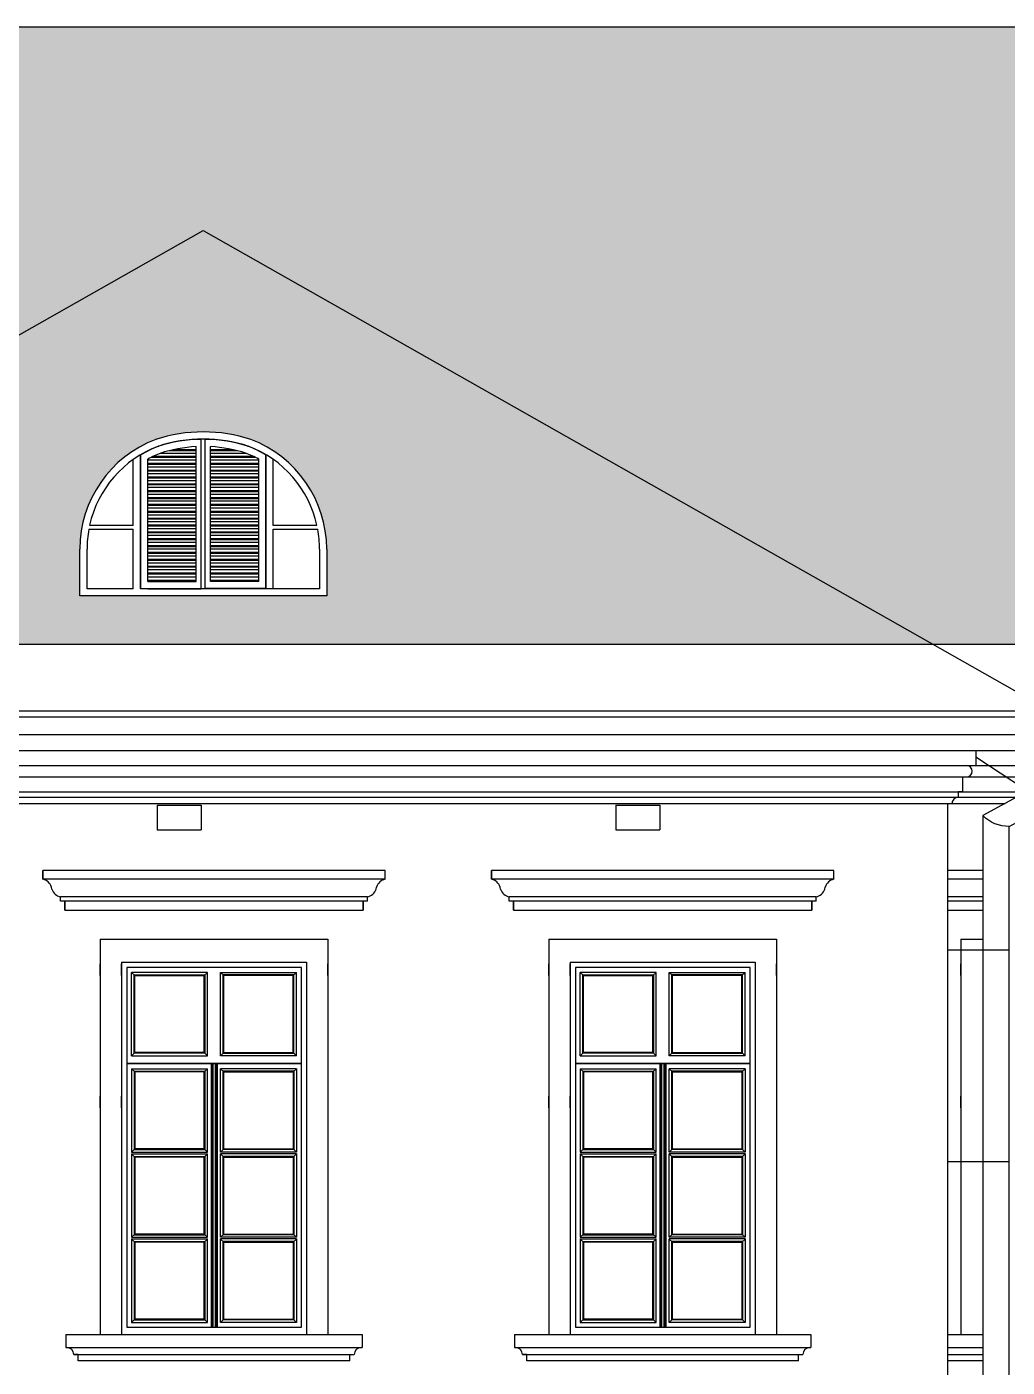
# Model space of a CAD drawing. Header units: millimetres. Extents: x 60 to 102290, y 34 to 65730.
# Drawn here: x 25563 to 31122, y 56586 to 64185 of the extents above; entities that cross this region are included whole.
import ezdxf

# ---------------------------------------------------------------- set-up
doc = ezdxf.new("R2010")
doc.units = ezdxf.units.MM
doc.layers.add('hatch', color=251, linetype='Continuous')

# ---------------------------------------------------------------- blocks, each defined once
blk = doc.blocks.new('129')
at = {"lineweight": 30, "ltscale": 100}
for p, q in [((211009.7, 159114), (211359.7, 159114)), ((211009.7, 157914), (211359.7, 157914))]:
    blk.add_line(p, q, dxfattribs=at)
for points in [[(210921.2, 152003.9), (211009.7, 152053.1), (211009.7, 152415), (211009.7, 155829.6), (211009.7, 155829.6), (211009.7, 155829.6), (211009.7, 155829.6), (211009.7, 159816.5), (210511.8, 160087.9), (210511.8, 160223.1), (210396.8, 160363.1), (210396.8, 160461.5), (210776.8, 160461.5), (210776.8, 160363.1), (210661.8, 160223.1), (210661.8, 160149.1), (211159.7, 159877.7), (211159.7, 155786.5), (211159.7, 155786.5), (211159.7, 155786.5), (211159.7, 155786.5), (211159.7, 152390.4), (211159.7, 151923.7), (210913.3, 151786.5)], [(211199.7, 160211.2), (210785.5, 159938.7)]]:
    blk.add_lwpolyline(points, dxfattribs=at)
at = {"lineweight": 25, "ltscale": 100}
blk.add_arc((211014.3, 160019.5), 203.1, 268.68608, 315.69726, dxfattribs=at)

msp = doc.modelspace()

# ---------------------------------------------------------------- hatches: boundary and pattern name
at = {"layer": 'hatch', "lineweight": 25, "ltscale": 100}
h = msp.add_hatch(dxfattribs=at)
h.set_pattern_fill('AR-RSHKE', color=256, scale=0.500004)
h.set_pattern_definition([(0, (27190.6, -79272.06), (323.8527, 152.40127), [76.20064, -63.50053, 88.90074, -38.10032, 114.30095, -50.80042]), (0, (27266.8, -79265.71), (323.8527, 152.40127), [63.50053, -241.302, 50.80042, -76.20064]), (0, (27419.2, -79281.58), (323.8527, 152.40127), [38.1003, -393.7033]), (90, (27190.6, -79272.06), (-107.9509, 152.40127), [146.0512, -463.55386]), (90, (27266.8, -79272.06), (-107.9509, 152.40127), [142.8762, -466.7289]), (90, (27330.3, -79272.06), (-107.9509, 152.40127), [133.3511, -476.25397]), (90, (27419.21, -79281.58), (-107.9509, 152.40127), [146.0512, -463.55386]), (90, (27457.31, -79281.58), (-107.9509, 152.40127), [146.0512, -463.55386]), (90, (27571.61, -79272.06), (-107.9509, 152.40127), [139.70116, -469.9039])])
h.paths.add_polyline_path([(39663.5, 64185.1), (15383.2, 64185.1), (15383.2, 63948.8), (15513.2, 63948.8), (15513.2, 63498.8), (15383.2, 63498.8), (15383.2, 63277.1), (14093.2, 63277.1), (14093.2, 63498.8), (13963.2, 63498.8), (13963.2, 63948.8), (14093.2, 63948.8), (14093.2, 64185.1), (12217.2, 64185.1), (6696.4, 60685.7), (22430.8, 60685.7), (26563.9, 63031.1), (30696.8, 60685.7), (45253.7, 60685.7)])
h.paths.add_polyline_path([(19239.6, 62554.8, -0.081706), (19599, 62612.3, -0.081706), (19958.5, 62554.8, -0.31261), (20532, 61727.1), (20532, 61372.1), (18666, 61372.1), (18666, 61727.1, -0.31261)], flags=16)
h.paths.add_polyline_path([(19257.6, 62503.9, -0.085065), (19614, 62558.1), (19614, 62558.2, -0.07799), (19940.4, 62503.9, -0.253564), (20458.5, 61906.1), (20128, 61906.1), (20128, 62404.3, 0.019424), (20074, 62439.5), (20074, 62239.5), (20078, 62239.5), (20078, 62119.5), (20074, 61746.1), (20078, 61746.1), (20078, 61626.1), (20074, 61426.1), (20128, 61426.1), (20128, 61876.1), (20464.5, 61876.1, -0.045164), (20478, 61727.1), (20478, 61426.1), (19584, 61426.1), (19584, 61426.1), (19180, 61426.1), (19124, 61426.1), (19124, 61626.1), (19120, 61626.1), (19120, 61746.1), (19124, 61746.1), (19124, 62119.5), (19120, 62119.5), (19120, 62239.5), (19124, 62239.5), (19124, 62439.5, 0.019424), (19070, 62404.3), (19070, 61906.1), (18739.6, 61906.1, -0.253564)], flags=0)
h.paths.add_polyline_path([(19180, 62407, -0.03362), (19274.5, 62450.4), (19274.2, 62450.4, -0.068434), (19545, 62501.1), (19545, 61482.1), (19180, 61482.1)], flags=0)
h.paths.add_polyline_path([(19342.1, 62470.4), (19545, 62470.4), (19370.3, 62477.3), (19545, 62477.3)], flags=0)
h.paths.add_polyline_path([(20072, 62119.5), (20072, 61746.1), (20068, 61746.1), (20068, 61626.1), (20072, 61428.1), (20072, 61626.1), (20068, 61626.1), (20068, 61746.1)], flags=0)
h.paths.add_polyline_path([(19126, 62119.5), (19126, 61746.1), (19124, 61746.1), (19124, 62119.5)], flags=0)
h.paths.add_polyline_path([(19653, 62501.1, -0.068434), (19923.8, 62450.4), (19923.6, 62450.4, -0.039168), (20033, 62398.6), (20018, 62398.6), (20018, 61482.1), (19653, 61482.1)], flags=0)
h.paths.add_polyline_path([(18733.5, 61876.1), (19070, 61876.1), (19070, 61426.1), (18720, 61426.1), (18720, 61727.1, -0.04517)], flags=0)
h.paths.add_polyline_path([(19653, 61959), (20018, 61959), (19653, 61952.1), (20018, 61952.1)], flags=0)
h.paths.add_polyline_path([(19545, 61641.2), (19180, 61648), (19545, 61648), (19180, 61641.2)], flags=0)
h.paths.add_polyline_path([(19180, 61544.3), (19545, 61544.3), (19180, 61537.5), (19545, 61537.5)], flags=0)
h.paths.add_polyline_path([(20018, 61641.2), (19653, 61648), (20018, 61648), (19653, 61641.2)], flags=0)
h.paths.add_polyline_path([(15732, 61727.1), (15732, 61372.1), (13866, 61372.1), (13866, 61727.1, -0.31261), (14439.5, 62554.8, -0.081706), (14799, 62612.3, -0.081706), (15158.4, 62554.8, -0.31261)], flags=16)
h.paths.add_polyline_path([(15658.5, 61906.1), (15328, 61906.1), (15328, 62404.3, 0.019424), (15274, 62439.5), (15274, 62239.5), (15278, 62239.5), (15278, 62119.5), (15274, 61746.1), (15278, 61746.1), (15278, 61626.1), (15274, 61426.1), (15328, 61426.1), (15328, 61876.1), (15664.5, 61876.1, -0.045164), (15678, 61727.1), (15678, 61426.1), (14784, 61426.1), (14784, 61426.1), (14380, 61426.1), (14324, 61426.1), (14324, 61626.1), (14320, 61626.1), (14320, 61746.1), (14324, 61746.1), (14324, 62119.5), (14320, 62119.5), (14320, 62239.5), (14324, 62239.5), (14324, 62439.5, 0.019424), (14270, 62404.3), (14270, 61906.1), (13939.5, 61906.1, -0.253564), (14457.6, 62503.9, -0.085065), (14814, 62558.1), (14814, 62558.2, -0.07799), (15140.4, 62503.9, -0.253564)], flags=0)
h.paths.add_polyline_path([(15272, 62119.5), (15272, 61746.1), (15268, 61746.1), (15268, 61626.1), (15272, 61428.1), (15272, 61626.1), (15268, 61626.1), (15268, 61746.1)], flags=0)
h.paths.add_polyline_path([(15218, 61482.1), (14853, 61482.1), (14853, 62501.1, -0.068434), (15123.8, 62450.4), (15123.5, 62450.4, -0.039168), (15233, 62398.6), (15218, 62398.6)], flags=0)
h.paths.add_polyline_path([(14745, 62501.1), (14745, 61482.1), (14380, 61482.1), (14380, 62407, -0.03362), (14474.4, 62450.4), (14474.2, 62450.4, -0.068434)], flags=0)
h.paths.add_polyline_path([(14542, 62470.4), (14745, 62470.4), (14570.3, 62477.3), (14745, 62477.3)], flags=0)
h.paths.add_polyline_path([(14402.2, 62418.6), (14745, 62418.6), (14416.1, 62425.4), (14745, 62425.4)], flags=0)
h.paths.add_polyline_path([(14745, 61641.2), (14380, 61648), (14745, 61648), (14380, 61641.2)], flags=0)
h.paths.add_polyline_path([(14270, 61876.1), (14270, 61426.1), (13920, 61426.1), (13920, 61727.1, -0.04517), (13933.5, 61876.1)], flags=0)
h.paths.add_polyline_path([(33519.7, 62554.8, -0.081706), (33879.1, 62612.3, -0.081706), (34238.6, 62554.8, -0.31261), (34812.2, 61727.1), (34812.2, 61372.1), (32946.1, 61372.1), (32946.1, 61727.1, -0.31261)], flags=16)
h.paths.add_polyline_path([(33013.6, 61876.1), (33350.1, 61876.1), (33350.1, 61426.1), (33000.1, 61426.1), (33000.1, 61727.1, -0.04517)], flags=0)
h.paths.add_polyline_path([(33019.7, 61906.1, -0.253564), (33537.7, 62503.9, -0.085065), (33894.1, 62558.1), (33894.1, 62558.2, -0.07799), (34220.6, 62503.9, -0.253564), (34738.6, 61906.1), (34408.2, 61906.1), (34408.2, 62404.3, 0.019424), (34354.1, 62439.5), (34354.1, 62239.5), (34358.1, 62239.5), (34358.1, 62119.5), (34354.1, 61746.1), (34358.1, 61746.1), (34358.1, 61626.1), (34354.1, 61426.1), (34408.2, 61426.1), (34408.2, 61876.1), (34744.7, 61876.1, -0.045164), (34758.2, 61727.1), (34758.2, 61426.1), (33864.1, 61426.1), (33864.1, 61426.1), (33460.1, 61426.1), (33404.1, 61426.1), (33404.1, 61626.1), (33400.1, 61626.1), (33400.1, 61746.1), (33404.1, 61746.1), (33404.1, 62119.5), (33400.1, 62119.5), (33400.1, 62239.5), (33404.1, 62239.5), (33404.1, 62439.5, 0.019424), (33350.1, 62404.3), (33350.1, 61906.1)], flags=0)
h.paths.add_polyline_path([(33406.1, 62119.5), (33406.1, 61746.1), (33404.1, 61746.1), (33404.1, 62119.5)], flags=0)
h.paths.add_polyline_path([(33460.1, 62407, -0.03362), (33554.6, 62450.4), (33554.3, 62450.4, -0.068434), (33825.1, 62501.1), (33825.1, 61482.1), (33460.1, 61482.1)], flags=0)
h.paths.add_polyline_path([(33622.2, 62470.4), (33825.1, 62470.4), (33650.4, 62477.3), (33825.1, 62477.3)], flags=0)
h.paths.add_polyline_path([(34348.1, 62239.5), (34348.1, 62119.5), (34352.1, 62119.5), (34352.1, 61746.1), (34348.1, 61626.1), (34348.1, 61746.1), (34352.1, 61746.1), (34352.1, 62119.5)], flags=0)
h.paths.add_polyline_path([(33933.1, 62501.1, -0.068434), (34204, 62450.4), (34203.7, 62450.4, -0.039168), (34313.1, 62398.6), (34298.1, 62398.6), (34298.1, 61482.1), (33933.1, 61482.1)], flags=0)
h.paths.add_polyline_path([(38319.7, 62554.8, -0.081706), (38679.2, 62612.3, -0.081706), (39038.6, 62554.8, -0.31261), (39612.2, 61727.1), (39612.2, 61372.1), (37746.2, 61372.1), (37746.2, 61727.1, -0.31261)], flags=16)
h.paths.add_polyline_path([(37813.7, 61876.1), (38150.2, 61876.1), (38150.2, 61426.1), (37800.2, 61426.1), (37800.2, 61727.1, -0.04517)], flags=0)
h.paths.add_polyline_path([(37819.7, 61906.1, -0.253564), (38337.8, 62503.9, -0.085065), (38694.2, 62558.1), (38694.2, 62558.2, -0.07799), (39020.6, 62503.9, -0.253564), (39538.7, 61906.1), (39208.2, 61906.1), (39208.2, 62404.3, 0.019424), (39154.2, 62439.5), (39154.2, 62239.5), (39158.2, 62239.5), (39158.2, 62119.5), (39154.2, 61746.1), (39158.2, 61746.1), (39158.2, 61626.1), (39154.2, 61426.1), (39208.2, 61426.1), (39208.2, 61876.1), (39544.7, 61876.1, -0.045164), (39558.2, 61727.1), (39558.2, 61426.1), (38664.2, 61426.1), (38664.2, 61426.1), (38260.2, 61426.1), (38204.2, 61426.1), (38204.2, 61626.1), (38200.2, 61626.1), (38200.2, 61746.1), (38204.2, 62119.5), (38200.2, 62119.5), (38200.2, 62239.5), (38204.2, 62439.5, 0.019424), (38150.2, 62404.3), (38150.2, 61906.1)], flags=0)
h.paths.add_polyline_path([(38210.2, 62239.5), (38210.2, 62119.5), (38206.2, 61746.1), (38210.2, 61746.1), (38210.2, 61626.1), (38206.2, 61428.1), (38206.2, 61626.1), (38210.2, 61746.1), (38204.2, 61746.1), (38204.2, 62119.5)], flags=0)
h.paths.add_polyline_path([(38260.2, 62407, -0.03362), (38354.6, 62450.4), (38354.4, 62450.4, -0.068434), (38625.2, 62501.1), (38625.2, 61482.1), (38260.2, 61482.1)], flags=0)
h.paths.add_polyline_path([(38260.2, 61544.3), (38625.2, 61544.3), (38260.2, 61537.5), (38625.2, 61537.5)], flags=0)
h.paths.add_polyline_path([(38422.2, 62470.4), (38625.2, 62470.4), (38450.5, 62477.3), (38625.2, 62477.3)], flags=0)
h.paths.add_polyline_path([(39152.2, 62438.3), (39152.2, 62239.5), (39148.2, 62239.5), (39148.2, 62119.5), (39152.2, 62119.5), (39152.2, 61746.1), (39148.2, 61746.1), (39148.2, 61626.1), (39152.2, 61428.1), (39152.2, 61626.1), (39148.2, 61626.1), (39148.2, 61746.1), (39152.2, 62119.5), (39148.2, 62119.5), (39148.2, 62239.5)], flags=0)
h.paths.add_polyline_path([(38733.2, 62501.1), (38733.2, 62477.3), (38907.9, 62477.3, 0.043677)], flags=0)
h = msp.add_hatch(dxfattribs=at)
h.set_pattern_fill('AR-RSHKE', color=256, scale=0.500004)
h.set_pattern_definition([(0, (27190.6, -78255.03), (323.8527, 152.40127), [76.20064, -63.50053, 88.90074, -38.10032, 114.30095, -50.80042]), (0, (27266.8, -78248.68), (323.8527, 152.40127), [63.50053, -241.302, 50.80042, -76.20064]), (0, (27419.2, -78264.56), (323.8527, 152.40127), [38.1003, -393.7033]), (90, (27190.6, -78255.03), (-107.9509, 152.40127), [146.0512, -463.55386]), (90, (27266.8, -78255.03), (-107.9509, 152.40127), [142.8762, -466.7289]), (90, (27330.3, -78255.03), (-107.9509, 152.40127), [133.3511, -476.25397]), (90, (27419.21, -78264.56), (-107.9509, 152.40127), [146.0512, -463.55386]), (90, (27457.31, -78264.56), (-107.9509, 152.40127), [146.0512, -463.55386]), (90, (27571.61, -78255.03), (-107.9509, 152.40127), [139.70116, -469.9039])])
h.paths.add_polyline_path([(26563.9, 63031.1), (22430.8, 60685.7), (30696.8, 60685.7)])
h.paths.add_polyline_path([(26294.4, 61845.3, -0.081706), (26563.9, 61888.3, -0.081706), (26833.5, 61845.3, -0.31261), (27263.7, 61224.5), (27263.7, 60958.2), (25864.2, 60958.2), (25864.2, 61224.5, -0.31261)], flags=16)
h.paths.add_polyline_path([(25914.8, 61336.2), (26167.2, 61336.2), (26167.2, 60998.7), (25904.7, 60998.7), (25904.7, 61224.4, -0.04517)], flags=0)
h.paths.add_polyline_path([(26307.9, 61807.1, -0.081526), (26563.9, 61847.8, -0.081526), (26820, 61807.1, -0.253564), (27208.5, 61358.7), (26960.7, 61358.7), (26960.7, 61732.3, 0.019424), (26920.2, 61758.7), (26920.2, 60998.7), (26960.7, 60998.7), (26960.7, 61336.2), (27213.1, 61336.2, -0.045164), (27223.2, 61224.5), (27223.2, 60998.7), (26552.7, 60998.7), (26552.7, 60998.7), (26249.7, 60998.7), (26207.7, 60998.7), (26207.7, 61758.7, 0.019424), (26167.2, 61732.3), (26167.2, 61358.7), (25919.3, 61358.7, -0.253564)], flags=0)
h.paths.add_polyline_path([(26249.7, 61734.3, -0.03362), (26320.5, 61766.9), (26320.3, 61766.9, -0.068434), (26523.4, 61804.9), (26523.4, 61040.7), (26249.7, 61040.7)], flags=0)
h.paths.add_polyline_path([(26249.7, 61087.4), (26523.4, 61087.4), (26249.7, 61082.3), (26523.4, 61082.3)], flags=0)
h.paths.add_polyline_path([(26266.3, 61743.1), (26523.4, 61743.1), (26523.4, 61748.2), (26276.8, 61748.2)], flags=0)
h.paths.add_polyline_path([(26371.2, 61781.9), (26523.4, 61781.9), (26392.4, 61787.1), (26523.4, 61787.1)], flags=0)
h.paths.add_polyline_path([(26575.2, 61846.3, -0.077976), (26819.5, 61805.7, -0.044408), (26918.7, 61757.9), (26918.7, 61000.2), (26575.2, 61000.2)], flags=0)
h.paths.add_polyline_path([(26604.4, 61804.9, -0.068434), (26807.5, 61766.9), (26807.3, 61766.9, -0.03362), (26878.2, 61734.3), (26878.2, 61040.7), (26604.4, 61040.7)], flags=0)

# ---------------------------------------------------------------- linework, layer by layer
at = {"ltscale": 100}
for p, q in [((15383.2, 64185.1), (39663.5, 64185.1)), ((21763.5, 60307.1), (26563.9, 63031.1)), ((26563.9, 63031.1), (31364, 60307.1)), ((25864.2, 60958.2), (25864.2, 61224.4)), ((27263.7, 61224.4), (27263.7, 60958.2)), ((27263.7, 60958.2), (25864.2, 60958.2)), ((6667.7, 60685.7), (45253.7, 60685.7)), ((6099, 60307.1), (45858.6, 60307.1)), ((21760.8, 60272.9), (31366.7, 60272.9)), ((21739.6, 60172.9), (31387.8, 60172.9)), ((21665, 60082.1), (31462.4, 60082.1)), ((30943.8, 60082.1), (30943.8, 59997.1)), ((30943.8, 60082.1), (31214, 60082.1)), ((21685, 59997.1), (31481.7, 59997.1)), ((30891.3, 59997.1), (30943.8, 59997.1)), ((21769.5, 59932.1), (31385.2, 59932.1)), ((30868.8, 59932.1), (30868.8, 59847.1)), ((30868.8, 59932.1), (30891.3, 59932.1)), ((21898.2, 59847.1), (31229.3, 59847.1)), ((21953.2, 59817.1), (31174.2, 59817.1)), ((30843.8, 59847.1), (30843.8, 59817.1)), ((30868.8, 59847.1), (30843.8, 59847.1)), ((22017.4, 59782.1), (31110.1, 59782.1)), ((26302.2, 59772.1), (26302.2, 59632.1)), ((26302.2, 59772.1), (26552.2, 59772.1)), ((26552.2, 59772.1), (26552.2, 59632.1)), ((28902.3, 59772.1), (28902.3, 59632.1)), ((28902.3, 59772.1), (29152.3, 59772.1)), ((29152.3, 59772.1), (29152.3, 59632.1)), ((30783.8, 59782.1), (30783.8, 55528.3)), ((26302.2, 59632.1), (26552.2, 59632.1)), ((28902.3, 59632.1), (29152.3, 59632.1)), ((25654.6, 59402.1), (25654.6, 59352.1)), ((27594.6, 59402.1), (25654.6, 59402.1)), ((25654.6, 59352.1), (25654.6, 59402.1)), ((27594.6, 59352.1), (25654.6, 59352.1)), ((27594.6, 59352.1), (27594.6, 59402.1)), ((28198.4, 59402.1), (28198.4, 59352.1)), ((30138.5, 59402.1), (28198.4, 59402.1)), ((28198.4, 59352.1), (28198.4, 59402.1)), ((30138.5, 59352.1), (28198.4, 59352.1)), ((30138.5, 59352.1), (30138.5, 59402.1)), ((30983.8, 59402.1), (30783.8, 59402.1)), ((30983.8, 59352.1), (30783.8, 59352.1)), ((25705.9, 59296), (25703.2, 59308.2)), ((27543.3, 59296), (27545.9, 59308.2)), ((28249.7, 59296), (28247.1, 59308.2)), ((30087.1, 59296), (30089.8, 59308.2)), ((25754.6, 59227.1), (25754.6, 59252.1)), ((25779.6, 59227.1), (25779.6, 59177.1)), ((25779.6, 59177.1), (25779.6, 59227.1)), ((25779.6, 59227.1), (25779.6, 59177.1)), ((27469.6, 59177.1), (27469.6, 59227.1)), ((27469.6, 59227.1), (27469.6, 59177.1)), ((27494.6, 59227.1), (27494.6, 59252.1)), ((28298.4, 59227.1), (28298.4, 59252.1)), ((28323.4, 59227.1), (28323.4, 59177.1)), ((28323.4, 59177.1), (28323.4, 59227.1)), ((28323.4, 59227.1), (28323.4, 59177.1)), ((30013.5, 59177.1), (30013.5, 59227.1)), ((30013.5, 59227.1), (30013.5, 59177.1)), ((30038.5, 59227.1), (30038.5, 59252.1)), ((25779.6, 59177.1), (27469.6, 59177.1)), ((28323.4, 59177.1), (30013.5, 59177.1)), ((30783.8, 59177.1), (30983.8, 59177.1)), ((25979.7, 59012.1), (25979.7, 56772.1)), ((25979.7, 59012.1), (27269.4, 59012.1)), ((27269.4, 59012.1), (27269.4, 56772.1)), ((28523.6, 59012.1), (28523.6, 56772.1)), ((28523.6, 59012.1), (29813.3, 59012.1)), ((29813.3, 59012.1), (29813.3, 56772.1)), ((30859.1, 59012.1), (30859.1, 56772.1)), ((30859.1, 59012.1), (30983.8, 59012.1)), ((25979.7, 58807.1), (25979.7, 58872.1)), ((26099.7, 58882.1), (26099.7, 56772.1)), ((26099.7, 58882.1), (27149.4, 58882.1)), ((26099.7, 58807.1), (26099.7, 58872.1)), ((27149.4, 58882.1), (27149.4, 56772.1)), ((28523.6, 58807.1), (28523.6, 58872.1)), ((28643.6, 58882.1), (28643.6, 56772.1)), ((28643.6, 58882.1), (29693.3, 58882.1)), ((28643.6, 58807.1), (28643.6, 58872.1)), ((29693.3, 58882.1), (29693.3, 56772.1)), ((30859.1, 58807.1), (30859.1, 58872.1)), ((25979.7, 58057.1), (25979.7, 58122.1)), ((26099.7, 58057.1), (26099.7, 58122.1)), ((28523.6, 58057.1), (28523.6, 58122.1)), ((28643.6, 58057.1), (28643.6, 58122.1)), ((30859.1, 58057.1), (30859.1, 58122.1)), ((25784.6, 56772.1), (27464.6, 56772.1)), ((25784.6, 56772.1), (25784.6, 56697.1)), ((26099.7, 56772.1), (27149.4, 56772.1)), ((27464.6, 56772.1), (27464.6, 56697.1)), ((28328.4, 56772.1), (30008.5, 56772.1)), ((28328.4, 56772.1), (28328.4, 56697.1)), ((28643.6, 56772.1), (29693.3, 56772.1)), ((30008.5, 56772.1), (30008.5, 56697.1)), ((30783.8, 56772.1), (30983.8, 56772.1)), ((25784.6, 56697.1), (27464.6, 56697.1)), ((28328.4, 56697.1), (30008.5, 56697.1)), ((30783.8, 56697.1), (30983.8, 56697.1)), ((25854.6, 56657.1), (25829.6, 56657.1)), ((25854.6, 56622.1), (25854.6, 56657.1)), ((27394.6, 56622.1), (25854.6, 56622.1)), ((27394.6, 56657.1), (27419.6, 56657.1)), ((27394.6, 56622.1), (27394.6, 56657.1)), ((28398.4, 56657.1), (28373.4, 56657.1)), ((28398.4, 56622.1), (28398.4, 56657.1)), ((29938.5, 56622.1), (28398.4, 56622.1)), ((29938.5, 56657.1), (29963.5, 56657.1)), ((29938.5, 56622.1), (29938.5, 56657.1)), ((30983.8, 56622.1), (30783.8, 56622.1))]:
    msp.add_line(p, q, dxfattribs=at)
at = {"ltscale": 4}
for p, q in [((26523.4, 61787.1), (26392.4, 61787.1)), ((26523.4, 61040.7), (26523.4, 61804.9)), ((26552.7, 60998.7), (26552.7, 61847.8)), ((26575.2, 60998.7), (26575.2, 61847.8)), ((26604.4, 61040.7), (26604.4, 61804.9)), ((26735.5, 61787.1), (26604.4, 61787.1)), ((26167.2, 61358.7), (26167.2, 61732.3)), ((26207.7, 60998.7), (26207.7, 61758.7)), ((26209.2, 61000.2), (26209.2, 61757.9)), ((26249.7, 61040.7), (26249.7, 61734.3)), ((26523.4, 61728.1), (26249.7, 61728.1)), ((26523.4, 61709.3), (26249.7, 61709.3)), ((26523.4, 61743.1), (26266.3, 61743.1)), ((26523.4, 61748.2), (26276.8, 61748.2)), ((26523.4, 61766.9), (26320.3, 61766.9)), ((26523.4, 61781.9), (26371.2, 61781.9)), ((26756.6, 61781.9), (26604.4, 61781.9)), ((26807.5, 61766.9), (26604.4, 61766.9)), ((26851.1, 61748.2), (26604.4, 61748.2)), ((26861.5, 61743.1), (26604.4, 61743.1)), ((26878.2, 61728.1), (26604.4, 61728.1)), ((26878.2, 61709.3), (26604.4, 61709.3)), ((26878.2, 61040.7), (26878.2, 61734.3)), ((26918.7, 61000.2), (26918.7, 61757.9)), ((26920.2, 60998.7), (26920.2, 61758.7)), ((26960.7, 61358.7), (26960.7, 61732.3)), ((26523.4, 61704.2), (26249.7, 61704.2)), ((26523.4, 61689.2), (26249.7, 61689.2)), ((26523.4, 61670.5), (26249.7, 61670.5)), ((26523.4, 61665.3), (26249.7, 61665.3)), ((26523.4, 61650.3), (26249.7, 61650.3)), ((26523.4, 61631.6), (26249.7, 61631.6)), ((26878.2, 61704.2), (26604.4, 61704.2)), ((26878.2, 61689.2), (26604.4, 61689.2)), ((26878.2, 61670.5), (26604.4, 61670.5)), ((26878.2, 61665.3), (26604.4, 61665.3)), ((26878.2, 61650.3), (26604.4, 61650.3)), ((26878.2, 61631.6), (26604.4, 61631.6)), ((26523.4, 61626.5), (26249.7, 61626.5)), ((26523.4, 61611.5), (26249.7, 61611.5)), ((26523.4, 61592.7), (26249.7, 61592.7)), ((26523.4, 61587.6), (26249.7, 61587.6)), ((26523.4, 61572.6), (26249.7, 61572.6)), ((26878.2, 61626.5), (26604.4, 61626.5)), ((26878.2, 61611.5), (26604.4, 61611.5)), ((26878.2, 61592.7), (26604.4, 61592.7)), ((26878.2, 61587.6), (26604.4, 61587.6)), ((26878.2, 61572.6), (26604.4, 61572.6)), ((26523.4, 61553.8), (26249.7, 61553.8)), ((26523.4, 61548.7), (26249.7, 61548.7)), ((26523.4, 61533.7), (26249.7, 61533.7)), ((26523.4, 61515), (26249.7, 61515)), ((26523.4, 61509.8), (26249.7, 61509.8)), ((26523.4, 61494.8), (26249.7, 61494.8)), ((26878.2, 61553.8), (26604.4, 61553.8)), ((26878.2, 61548.7), (26604.4, 61548.7)), ((26878.2, 61533.7), (26604.4, 61533.7)), ((26878.2, 61515), (26604.4, 61515)), ((26878.2, 61509.8), (26604.4, 61509.8)), ((26878.2, 61494.8), (26604.4, 61494.8)), ((26523.4, 61476.1), (26249.7, 61476.1)), ((26523.4, 61471), (26249.7, 61471)), ((26523.4, 61456), (26249.7, 61456)), ((26523.4, 61437.2), (26249.7, 61437.2)), ((26523.4, 61432.1), (26249.7, 61432.1)), ((26523.4, 61417.1), (26249.7, 61417.1)), ((26878.2, 61476.1), (26604.4, 61476.1)), ((26878.2, 61471), (26604.4, 61471)), ((26878.2, 61456), (26604.4, 61456)), ((26878.2, 61437.2), (26604.4, 61437.2)), ((26878.2, 61432.1), (26604.4, 61432.1)), ((26878.2, 61417.1), (26604.4, 61417.1)), ((25914.8, 61336.2), (26167.2, 61336.2)), ((26167.2, 61358.7), (25919.3, 61358.7)), ((26167.2, 60998.7), (26167.2, 61336.2)), ((26523.4, 61398.3), (26249.7, 61398.3)), ((26523.4, 61393.2), (26249.7, 61393.2)), ((26523.4, 61378.2), (26249.7, 61378.2)), ((26523.4, 61359.5), (26249.7, 61359.5)), ((26523.4, 61354.4), (26249.7, 61354.4)), ((26523.4, 61339.4), (26249.7, 61339.4)), ((26878.2, 61398.3), (26604.4, 61398.3)), ((26878.2, 61393.2), (26604.4, 61393.2)), ((26878.2, 61378.2), (26604.4, 61378.2)), ((26878.2, 61359.5), (26604.4, 61359.5)), ((26878.2, 61354.4), (26604.4, 61354.4)), ((26878.2, 61339.4), (26604.4, 61339.4)), ((27208.5, 61358.7), (26960.7, 61358.7)), ((26960.7, 60998.7), (26960.7, 61336.2)), ((26960.7, 61336.2), (27213.1, 61336.2)), ((26523.4, 61320.6), (26249.7, 61320.6)), ((26523.4, 61315.5), (26249.7, 61315.5)), ((26523.4, 61300.5), (26249.7, 61300.5)), ((26523.4, 61281.7), (26249.7, 61281.7)), ((26523.4, 61276.6), (26249.7, 61276.6)), ((26523.4, 61261.6), (26249.7, 61261.6)), ((26878.2, 61320.6), (26604.4, 61320.6)), ((26878.2, 61315.5), (26604.4, 61315.5)), ((26878.2, 61300.5), (26604.4, 61300.5)), ((26878.2, 61281.7), (26604.4, 61281.7)), ((26878.2, 61276.6), (26604.4, 61276.6)), ((26878.2, 61261.6), (26604.4, 61261.6)), ((25904.7, 60998.7), (25904.7, 61224.5)), ((26523.4, 61242.9), (26249.7, 61242.9)), ((26523.4, 61237.7), (26249.7, 61237.7)), ((26523.4, 61222.7), (26249.7, 61222.7)), ((26523.4, 61204), (26249.7, 61204)), ((26523.4, 61198.9), (26249.7, 61198.9)), ((26523.4, 61183.9), (26249.7, 61183.9)), ((26878.2, 61242.9), (26604.4, 61242.9)), ((26878.2, 61237.7), (26604.4, 61237.7)), ((26878.2, 61222.7), (26604.4, 61222.7)), ((26878.2, 61204), (26604.4, 61204)), ((26878.2, 61198.9), (26604.4, 61198.9)), ((26878.2, 61183.9), (26604.4, 61183.9)), ((27223.2, 61224.5), (27223.2, 60998.7)), ((26523.4, 61165.1), (26249.7, 61165.1)), ((26523.4, 61160), (26249.7, 61160)), ((26523.4, 61145), (26249.7, 61145)), ((26523.4, 61126.2), (26249.7, 61126.2)), ((26523.4, 61121.1), (26249.7, 61121.1)), ((26523.4, 61106.1), (26249.7, 61106.1)), ((26878.2, 61165.1), (26604.4, 61165.1)), ((26878.2, 61160), (26604.4, 61160)), ((26878.2, 61145), (26604.4, 61145)), ((26878.2, 61126.2), (26604.4, 61126.2)), ((26878.2, 61121.1), (26604.4, 61121.1)), ((26878.2, 61106.1), (26604.4, 61106.1)), ((26523.4, 61087.4), (26249.7, 61087.4)), ((26523.4, 61082.3), (26249.7, 61082.3)), ((26523.4, 61064.6), (26249.7, 61064.6)), ((26523.4, 61045.8), (26249.7, 61045.8)), ((26249.7, 61040.7), (26523.4, 61040.7)), ((26878.2, 61087.4), (26604.4, 61087.4)), ((26878.2, 61082.3), (26604.4, 61082.3)), ((26878.2, 61064.6), (26604.4, 61064.6)), ((26878.2, 61045.8), (26604.4, 61045.8)), ((26878.2, 61040.7), (26604.4, 61040.7)), ((26167.2, 60998.7), (25904.7, 60998.7)), ((27223.2, 60998.7), (26207.7, 60998.7)), ((26209.2, 61000.2), (26552.7, 61000.2)), ((26249.7, 60998.7), (26552.7, 60998.7)), ((26918.7, 61000.2), (26575.2, 61000.2)), ((27494.6, 59252.1), (25754.6, 59252.1)), ((27494.6, 59227.1), (25754.6, 59227.1)), ((30038.5, 59252.1), (28298.4, 59252.1)), ((30038.5, 59227.1), (28298.4, 59227.1)), ((30983.8, 59252.1), (30783.8, 59252.1)), ((30983.8, 59227.1), (30783.8, 59227.1)), ((27120.1, 58852), (26129.7, 58852)), ((26129.7, 58852), (26129.7, 56812.1)), ((26157.7, 58351.7), (26157.7, 58824.1)), ((26587.7, 58824.1), (26157.7, 58824.1)), ((26175.7, 58806), (26157.7, 58823.9)), ((26569.7, 58806), (26587.7, 58823.9)), ((26587.7, 58351.7), (26587.7, 58824.1)), ((26661.7, 58351.7), (26661.7, 58824.1)), ((26661.7, 58824.1), (27092.1, 58824.1)), ((26679.7, 58806), (26661.7, 58823.9)), ((27074.1, 58806), (27092.1, 58823.9)), ((27092.1, 58351.7), (27092.1, 58824.1)), ((27120.1, 56812.1), (27120.1, 58852)), ((27149.7, 58872.1), (27149.7, 58807.1)), ((27269.7, 58807.1), (27269.7, 58872.1)), ((29664, 58852), (28673.6, 58852)), ((28673.6, 58852), (28673.6, 56812.1)), ((28701.6, 58351.7), (28701.6, 58824.1)), ((29131.6, 58824.1), (28701.6, 58824.1)), ((28719.6, 58806), (28701.6, 58823.9)), ((29113.6, 58806), (29131.6, 58823.9)), ((29131.6, 58351.7), (29131.6, 58824.1)), ((29205.6, 58351.7), (29205.6, 58824.1)), ((29205.6, 58824.1), (29636, 58824.1)), ((29223.6, 58806), (29205.6, 58823.9)), ((29618, 58806), (29636, 58823.9)), ((29636, 58351.7), (29636, 58824.1)), ((29664, 56812.1), (29664, 58852)), ((29693.6, 58872.1), (29693.6, 58807.1)), ((29813.6, 58807.1), (29813.6, 58872.1)), ((26171.7, 58810.1), (26573.7, 58810.1)), ((26171.7, 58365.7), (26171.7, 58810.1)), ((26175.7, 58806.1), (26569.7, 58806.1)), ((26175.7, 58369.7), (26175.7, 58806.1)), ((26569.7, 58369.7), (26569.7, 58806.1)), ((26573.7, 58365.7), (26573.7, 58810.1)), ((27078.1, 58810.1), (26675.7, 58810.1)), ((26675.7, 58365.7), (26675.7, 58810.1)), ((27074.1, 58806.1), (26679.7, 58806.1)), ((26679.7, 58369.7), (26679.7, 58806.1)), ((27074.1, 58369.7), (27074.1, 58806.1)), ((27078.1, 58365.7), (27078.1, 58810.1)), ((28715.6, 58810.1), (29117.6, 58810.1)), ((28715.6, 58365.7), (28715.6, 58810.1)), ((28719.6, 58806.1), (29113.6, 58806.1)), ((28719.6, 58369.7), (28719.6, 58806.1)), ((29113.6, 58369.7), (29113.6, 58806.1)), ((29117.6, 58365.7), (29117.6, 58810.1)), ((29622, 58810.1), (29219.6, 58810.1)), ((29219.6, 58365.7), (29219.6, 58810.1)), ((29618, 58806.1), (29223.6, 58806.1)), ((29223.6, 58369.7), (29223.6, 58806.1)), ((29618, 58369.7), (29618, 58806.1)), ((29622, 58365.7), (29622, 58810.1)), ((26175.7, 58369.6), (26157.7, 58351.7)), ((26573.7, 58365.7), (26171.7, 58365.7)), ((26569.7, 58369.7), (26175.7, 58369.7)), ((26569.7, 58369.6), (26587.7, 58351.7)), ((26679.7, 58369.6), (26661.7, 58351.7)), ((26675.7, 58365.7), (27078.1, 58365.7)), ((26679.7, 58369.7), (27074.1, 58369.7)), ((27074.1, 58369.7), (27092.1, 58351.7)), ((28719.6, 58369.6), (28701.6, 58351.7)), ((29117.6, 58365.7), (28715.6, 58365.7)), ((29113.6, 58369.7), (28719.6, 58369.7)), ((29113.6, 58369.6), (29131.6, 58351.7)), ((29223.6, 58369.6), (29205.6, 58351.7)), ((29219.6, 58365.7), (29622, 58365.7)), ((29223.6, 58369.7), (29618, 58369.7)), ((29618, 58369.7), (29636, 58351.7)), ((26129.7, 58308.7), (27120.1, 58308.7)), ((26129.7, 58306.7), (27120.1, 58306.7)), ((26157.7, 58351.7), (26587.7, 58351.7)), ((26607.7, 58306.7), (26607.7, 56812.1)), ((26612.7, 58306.7), (26612.7, 56812.1)), ((26618.7, 58306.7), (26618.7, 56812.1)), ((26630.7, 58306.7), (26630.7, 56812.1)), ((26636.7, 58306.7), (26636.7, 56812.1)), ((26641.7, 58306.7), (26641.7, 56812.1)), ((27092.1, 58351.7), (26661.7, 58351.7)), ((28673.6, 58308.7), (29664, 58308.7)), ((28673.6, 58306.7), (29664, 58306.7)), ((28701.6, 58351.7), (29131.6, 58351.7)), ((29151.6, 58306.7), (29151.6, 56812.1)), ((29156.6, 58306.7), (29156.6, 56812.1)), ((29162.6, 58306.7), (29162.6, 56812.1)), ((29174.6, 58306.7), (29174.6, 56812.1)), ((29180.6, 58306.7), (29180.6, 56812.1)), ((29185.6, 58306.7), (29185.6, 56812.1)), ((29636, 58351.7), (29205.6, 58351.7)), ((26157.7, 58277.7), (26157.7, 57805.1)), ((26157.7, 58277.7), (26587.7, 58277.7)), ((26175.7, 58259.6), (26157.7, 58277.5)), ((26171.7, 58263.7), (26171.7, 57819.1)), ((26171.7, 58263.7), (26573.7, 58263.7)), ((26175.7, 58259.7), (26175.7, 57823.1)), ((26569.7, 58259.7), (26175.7, 58259.7)), ((26569.7, 58259.6), (26587.7, 58277.5)), ((26569.7, 57823.1), (26569.7, 58259.7)), ((26573.7, 57819.1), (26573.7, 58263.7)), ((26587.7, 57805.1), (26587.7, 58277.7)), ((26661.7, 57805.1), (26661.7, 58277.7)), ((27092.1, 58277.7), (26661.7, 58277.7)), ((26679.7, 58259.6), (26661.7, 58277.5)), ((26675.7, 57819.1), (26675.7, 58263.7)), ((27078.1, 58263.7), (26675.7, 58263.7)), ((26679.7, 57823.1), (26679.7, 58259.7)), ((26679.7, 58259.7), (27074.1, 58259.7)), ((27074.1, 58259.6), (27092.1, 58277.5)), ((27074.1, 58259.7), (27074.1, 57823.1)), ((27078.1, 58263.7), (27078.1, 57819.1)), ((27092.1, 58277.7), (27092.1, 57805.1)), ((28701.6, 58277.7), (28701.6, 57805.1)), ((28701.6, 58277.7), (29131.6, 58277.7)), ((28719.6, 58259.6), (28701.6, 58277.5)), ((28715.6, 58263.7), (28715.6, 57819.1)), ((28715.6, 58263.7), (29117.6, 58263.7)), ((28719.6, 58259.7), (28719.6, 57823.1)), ((29113.6, 58259.7), (28719.6, 58259.7)), ((29113.6, 58259.6), (29131.6, 58277.5)), ((29113.6, 57823.1), (29113.6, 58259.7)), ((29117.6, 57819.1), (29117.6, 58263.7)), ((29131.6, 57805.1), (29131.6, 58277.7)), ((29205.6, 57805.1), (29205.6, 58277.7)), ((29636, 58277.7), (29205.6, 58277.7)), ((29223.6, 58259.6), (29205.6, 58277.5)), ((29219.6, 57819.1), (29219.6, 58263.7)), ((29622, 58263.7), (29219.6, 58263.7)), ((29223.6, 57823.1), (29223.6, 58259.7)), ((29223.6, 58259.7), (29618, 58259.7)), ((29618, 58259.6), (29636, 58277.5)), ((29618, 58259.7), (29618, 57823.1)), ((29622, 58263.7), (29622, 57819.1)), ((29636, 58277.7), (29636, 57805.1)), ((26175.7, 57823.1), (26157.7, 57805.1)), ((26157.7, 57805.1), (26587.7, 57805.1)), ((26157.7, 57795.1), (26587.7, 57795.1)), ((26157.7, 57795.1), (26157.7, 57322.6)), ((26157.7, 57795.1), (26587.7, 57795.1)), ((26175.7, 57777.1), (26157.7, 57794.9)), ((26171.7, 57819.1), (26573.7, 57819.1)), ((26171.7, 57781.1), (26171.7, 57336.6)), ((26171.7, 57781.1), (26573.7, 57781.1)), ((26569.7, 57823.1), (26175.7, 57823.1)), ((26175.7, 57777.1), (26175.7, 57340.6)), ((26569.7, 57777.1), (26175.7, 57777.1)), ((26569.7, 57823.1), (26587.7, 57805.1)), ((26569.7, 57777), (26587.7, 57794.9)), ((26569.7, 57340.6), (26569.7, 57777.1)), ((26573.7, 57336.6), (26573.7, 57781.1)), ((26587.7, 57322.6), (26587.7, 57795.1)), ((26679.7, 57823.1), (26661.7, 57805.1)), ((27092.1, 57805.1), (26661.7, 57805.1)), ((27092.1, 57795.1), (26661.7, 57795.1)), ((26661.7, 57322.6), (26661.7, 57795.1)), ((27092.1, 57795.1), (26661.7, 57795.1)), ((26679.7, 57777), (26661.7, 57794.9)), ((27078.1, 57819.1), (26675.7, 57819.1)), ((26675.7, 57336.6), (26675.7, 57781.1)), ((27078.1, 57781.1), (26675.7, 57781.1)), ((26679.7, 57823.1), (27074.1, 57823.1)), ((26679.7, 57340.6), (26679.7, 57777.1)), ((26679.7, 57777.1), (27074.1, 57777.1)), ((27074.1, 57823), (27092.1, 57805.1)), ((27074.1, 57777), (27092.1, 57794.9)), ((27074.1, 57777.1), (27074.1, 57340.6)), ((27078.1, 57781.1), (27078.1, 57336.6)), ((27092.1, 57795.1), (27092.1, 57322.6)), ((28719.6, 57823.1), (28701.6, 57805.1)), ((28701.6, 57805.1), (29131.6, 57805.1)), ((28701.6, 57795.1), (29131.6, 57795.1)), ((28701.6, 57795.1), (28701.6, 57322.6)), ((28701.6, 57795.1), (29131.6, 57795.1)), ((28719.6, 57777.1), (28701.6, 57794.9)), ((28715.6, 57819.1), (29117.6, 57819.1)), ((28715.6, 57781.1), (28715.6, 57336.6)), ((28715.6, 57781.1), (29117.6, 57781.1)), ((29113.6, 57823.1), (28719.6, 57823.1)), ((28719.6, 57777.1), (28719.6, 57340.6)), ((29113.6, 57777.1), (28719.6, 57777.1)), ((29113.6, 57823.1), (29131.6, 57805.1)), ((29113.6, 57777), (29131.6, 57794.9)), ((29113.6, 57340.6), (29113.6, 57777.1)), ((29117.6, 57336.6), (29117.6, 57781.1)), ((29131.6, 57322.6), (29131.6, 57795.1)), ((29223.6, 57823.1), (29205.6, 57805.1)), ((29636, 57805.1), (29205.6, 57805.1)), ((29636, 57795.1), (29205.6, 57795.1)), ((29205.6, 57322.6), (29205.6, 57795.1)), ((29636, 57795.1), (29205.6, 57795.1)), ((29223.6, 57777), (29205.6, 57794.9)), ((29622, 57819.1), (29219.6, 57819.1)), ((29219.6, 57336.6), (29219.6, 57781.1)), ((29622, 57781.1), (29219.6, 57781.1)), ((29223.6, 57823.1), (29618, 57823.1)), ((29223.6, 57340.6), (29223.6, 57777.1)), ((29223.6, 57777.1), (29618, 57777.1)), ((29618, 57823), (29636, 57805.1)), ((29618, 57777), (29636, 57794.9)), ((29618, 57777.1), (29618, 57340.6)), ((29622, 57781.1), (29622, 57336.6)), ((29636, 57795.1), (29636, 57322.6)), ((26175.7, 57340.5), (26157.7, 57322.6)), ((26157.7, 57322.6), (26587.7, 57322.6)), ((26157.7, 57312.6), (26587.7, 57312.6)), ((26157.7, 57312.6), (26157.7, 56840)), ((26157.7, 57312.6), (26587.7, 57312.6)), ((26175.7, 57294.6), (26157.7, 57312.5)), ((26171.7, 57336.6), (26573.7, 57336.6)), ((26569.7, 57340.6), (26175.7, 57340.6)), ((26569.7, 57340.5), (26587.7, 57322.6)), ((26569.7, 57294.6), (26587.7, 57312.5)), ((26587.7, 56840), (26587.7, 57312.6)), ((26679.7, 57340.5), (26661.7, 57322.6)), ((27092.1, 57322.6), (26661.7, 57322.6)), ((27092.1, 57312.6), (26661.7, 57312.6)), ((26661.7, 56840), (26661.7, 57312.6)), ((27092.1, 57312.6), (26661.7, 57312.6)), ((26679.7, 57294.6), (26661.7, 57312.5)), ((27078.1, 57336.6), (26675.7, 57336.6)), ((26679.7, 57340.6), (27074.1, 57340.6)), ((27074.1, 57340.5), (27092.1, 57322.6)), ((27074.1, 57294.6), (27092.1, 57312.5)), ((27092.1, 57312.6), (27092.1, 56840)), ((28719.6, 57340.5), (28701.6, 57322.6)), ((28701.6, 57322.6), (29131.6, 57322.6)), ((28701.6, 57312.6), (29131.6, 57312.6)), ((28701.6, 57312.6), (28701.6, 56840)), ((28701.6, 57312.6), (29131.6, 57312.6)), ((28719.6, 57294.6), (28701.6, 57312.5)), ((28715.6, 57336.6), (29117.6, 57336.6)), ((29113.6, 57340.6), (28719.6, 57340.6)), ((29113.6, 57340.5), (29131.6, 57322.6)), ((29113.6, 57294.6), (29131.6, 57312.5)), ((29131.6, 56840), (29131.6, 57312.6)), ((29223.6, 57340.5), (29205.6, 57322.6)), ((29636, 57322.6), (29205.6, 57322.6)), ((29636, 57312.6), (29205.6, 57312.6)), ((29205.6, 56840), (29205.6, 57312.6)), ((29636, 57312.6), (29205.6, 57312.6)), ((29223.6, 57294.6), (29205.6, 57312.5)), ((29622, 57336.6), (29219.6, 57336.6)), ((29223.6, 57340.6), (29618, 57340.6)), ((29618, 57340.5), (29636, 57322.6)), ((29618, 57294.6), (29636, 57312.5)), ((29636, 57312.6), (29636, 56840)), ((26171.7, 57298.6), (26171.7, 56854)), ((26171.7, 57298.6), (26573.7, 57298.6)), ((26175.7, 57294.6), (26175.7, 56858)), ((26569.7, 57294.6), (26175.7, 57294.6)), ((26569.7, 56858), (26569.7, 57294.6)), ((26573.7, 56854), (26573.7, 57298.6)), ((26675.7, 56854), (26675.7, 57298.6)), ((27078.1, 57298.6), (26675.7, 57298.6)), ((26679.7, 56858), (26679.7, 57294.6)), ((26679.7, 57294.6), (27074.1, 57294.6)), ((27074.1, 57294.6), (27074.1, 56858)), ((27078.1, 57298.6), (27078.1, 56854)), ((28715.6, 57298.6), (28715.6, 56854)), ((28715.6, 57298.6), (29117.6, 57298.6)), ((28719.6, 57294.6), (28719.6, 56858)), ((29113.6, 57294.6), (28719.6, 57294.6)), ((29113.6, 56858), (29113.6, 57294.6)), ((29117.6, 56854), (29117.6, 57298.6)), ((29219.6, 56854), (29219.6, 57298.6)), ((29622, 57298.6), (29219.6, 57298.6)), ((29223.6, 56858), (29223.6, 57294.6)), ((29223.6, 57294.6), (29618, 57294.6)), ((29618, 57294.6), (29618, 56858)), ((29622, 57298.6), (29622, 56854)), ((26175.7, 56858), (26157.7, 56840.1)), ((26171.7, 56854.1), (26573.7, 56854.1)), ((26171.7, 56854), (26573.7, 56854)), ((26175.7, 56858.1), (26569.7, 56858.1)), ((26569.7, 56858), (26175.7, 56858)), ((26569.7, 56858), (26587.7, 56840.1)), ((26679.7, 56858), (26661.7, 56840.1)), ((27078.1, 56854.1), (26675.7, 56854.1)), ((27078.1, 56854), (26675.7, 56854)), ((26679.7, 56858), (27074.1, 56858)), ((27074.1, 56858), (27092.1, 56840.1)), ((28719.6, 56858), (28701.6, 56840.1)), ((28715.6, 56854.1), (29117.6, 56854.1)), ((28715.6, 56854), (29117.6, 56854)), ((28719.6, 56858.1), (29113.6, 56858.1)), ((29113.6, 56858), (28719.6, 56858)), ((29113.6, 56858), (29131.6, 56840.1)), ((29223.6, 56858), (29205.6, 56840.1)), ((29622, 56854.1), (29219.6, 56854.1)), ((29622, 56854), (29219.6, 56854)), ((29223.6, 56858), (29618, 56858)), ((29618, 56858), (29636, 56840.1)), ((26129.7, 56812.1), (27120.1, 56812.1)), ((26157.7, 56840.1), (26587.7, 56840.1)), ((26157.7, 56840), (26587.7, 56840)), ((27092.1, 56840.1), (26661.7, 56840.1)), ((27092.1, 56840), (26661.7, 56840)), ((28673.6, 56812.1), (29664, 56812.1)), ((28701.6, 56840.1), (29131.6, 56840.1)), ((28701.6, 56840), (29131.6, 56840)), ((29636, 56840.1), (29205.6, 56840.1)), ((29636, 56840), (29205.6, 56840)), ((25829.6, 56657.1), (27394.6, 56657.1)), ((28373.4, 56657.1), (29938.5, 56657.1)), ((30783.8, 56657.1), (30983.8, 56657.1))]:
    msp.add_line(p, q, dxfattribs=at)
at = {"ltscale": 100}
for centre, radius, start, end in [((26560, 61047.4), 840.9, 89.73446, 108.46418), ((26567.8, 61047.4), 840.9, 71.53582, 90.26554), ((26527.2, 61224.5), 663, 110.50337, 180.00034), ((26600.7, 61224.5), 663, 359.99966, 69.49663), ((30891.3, 59964.6), 32.5, 270, 90), ((30843.8, 59782.1), 35, 90, 180), ((25641.3, 59288.4), 65, 17.64453, 78.23804), ((27607.8, 59288.4), 65, 101.76196, 162.35547), ((28185.2, 59288.4), 65, 17.64453, 78.23804), ((30151.7, 59288.4), 65, 101.76196, 162.35547), ((25767.8, 59315.7), 65, 197.64453, 258.23804), ((27481.3, 59315.7), 65, 281.76196, 342.35547), ((28311.7, 59315.7), 65, 197.64453, 258.23804), ((30025.2, 59315.7), 65, 281.76196, 342.35547), ((25789.6, 56657.1), 40, 0, 90), ((27459.6, 56657.1), 40, 90, 180), ((28333.4, 56657.1), 40, 0, 90), ((30003.5, 56657.1), 40, 90, 180)]:
    msp.add_arc(centre, radius, start, end, dxfattribs=at)
at = {"ltscale": 4}
for centre, radius, start, end in [((26527.2, 61224.5), 622.5, 110.50337, 167.54351), ((26527.2, 61224.5), 621, 110.50337, 120.80389), ((26560, 61047.4), 800.4, 89.72102, 108.46418), ((26560, 61047.4), 798.9, 90.52736, 108.46418), ((26560, 61047.4), 758.4, 92.76644, 108.46418), ((26567.8, 61047.4), 800.4, 71.53582, 90.27898), ((26567.8, 61047.4), 798.9, 71.53582, 89.47264), ((26567.8, 61047.4), 758.4, 71.53582, 87.23356), ((26600.7, 61224.5), 621, 59.19611, 69.49663), ((26600.7, 61224.5), 622.5, 12.45649, 69.49663), ((26527.2, 61224.5), 580.5, 110.50337, 118.559), ((26600.7, 61224.5), 580.5, 61.441, 69.49663), ((26527.2, 61224.5), 622.5, 169.65614, 180.00034), ((26600.7, 61224.5), 622.5, 359.99966, 10.34386)]:
    msp.add_arc(centre, radius, start, end, dxfattribs=at)

# ---------------------------------------------------------------- block references
at = {"xscale": -1.000008334555589, "yscale": 1.000008334555589, "zscale": 1.000008334555589}
msp.add_blockref('129', (242145.2, -100165.8), dxfattribs=at)

doc.saveas('drawing.dxf')
